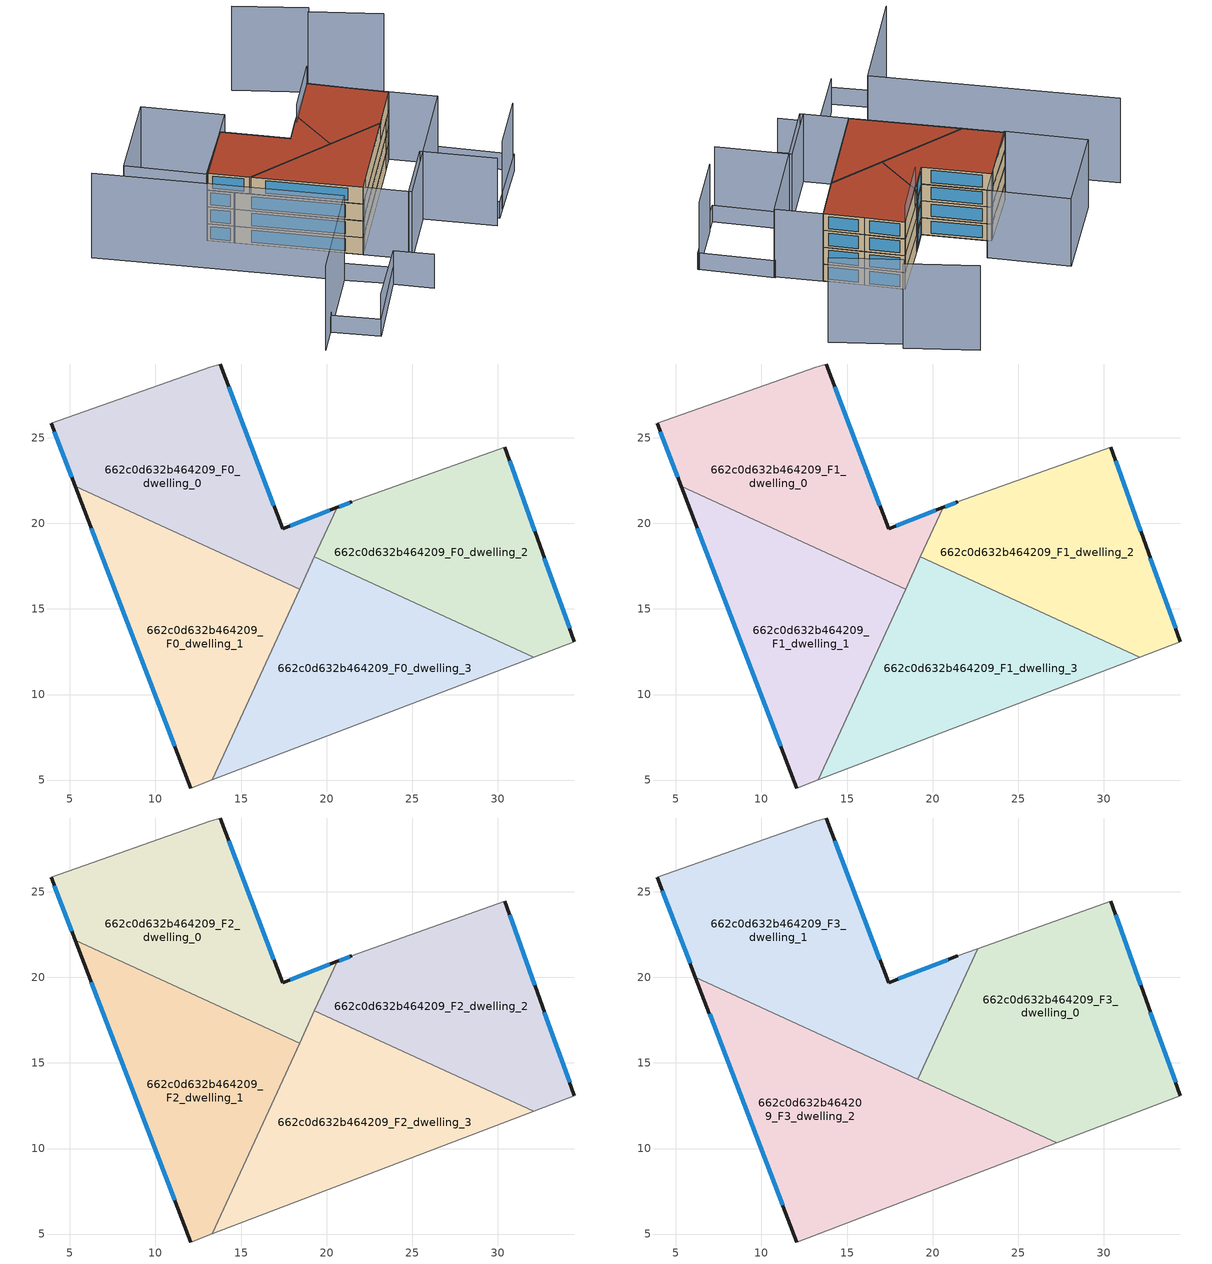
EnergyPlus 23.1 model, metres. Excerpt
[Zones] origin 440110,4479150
662c0d632b464209_F0_dwelling_0
 floor ground (EU_floor_Construction): 18.43,16.16 20.62,20.93 17.43,19.69 13.79,29.31 13.17,29.12 3.9,25.86 5.32,22.17 z0
 wall outside (EU_wall_Construction): 13.79,29.31 17.43,19.69 20.62,20.93 / 5.32,22.17 3.9,25.86 z0:3
 wall adiabatic (EU_wall_Construction): 3.9,25.86 13.17,29.12 13.79,29.31 z0:3
 wall to 662c0d632b464209_F0_dwelling_1 (EU_wall_Construction): 18.43,16.16 5.32,22.17 z0:3
 wall to 662c0d632b464209_F0_dwelling_2 (EU_wall_Construction): 20.62,20.93 19.29,18.04 z0:3
 wall to 662c0d632b464209_F0_dwelling_3 (EU_wall_Construction): 19.29,18.04 18.43,16.16 z0:3
 window (EU_Window_Construction): 14.3,27.98 16.92,21.03 / 17.87,19.86 20.17,20.76 / 5.12,22.68 4.1,25.35 z0.42:2.58
662c0d632b464209_F0_dwelling_1
 floor ground (EU_floor_Construction): 13.31,5.01 18.43,16.16 5.32,22.17 12.08,4.54 z0
 wall outside (EU_wall_Construction): 12.08,4.54 5.32,22.17 z0:3
 wall adiabatic (EU_wall_Construction): 13.31,5.01 12.08,4.54 z0:3
 wall to 662c0d632b464209_F0_dwelling_3 (EU_wall_Construction): 18.43,16.16 13.31,5.01 z0:3
 window (EU_Window_Construction): 11.14,6.99 6.25,19.72 z0.42:2.58
662c0d632b464209_F0_dwelling_2
 floor ground (EU_floor_Construction): 34.48,13.07 32.45,18.75 30.42,24.44 21.47,21.26 20.62,20.93 19.29,18.04 32.09,12.17 z0
 wall outside (EU_wall_Construction): 20.62,20.93 21.47,21.26 / 30.42,24.44 32.45,18.75 34.48,13.07 z0:3
 wall adiabatic (EU_wall_Construction): 21.47,21.26 30.42,24.44 / 34.48,13.07 32.09,12.17 z0:3
 wall to 662c0d632b464209_F0_dwelling_3 (EU_wall_Construction): 32.09,12.16 19.29,18.04 z0:3
 window (EU_Window_Construction): 20.73,20.97 21.35,21.21 / 30.7,23.65 32.16,19.54 / 32.73,17.96 34.19,13.86 z0.42:2.58
662c0d632b464209_F0_dwelling_3
 floor ground (EU_floor_Construction): 32.09,12.17 19.29,18.04 13.31,5.01 z0
 wall adiabatic (EU_wall_Construction): 32.09,12.17 13.31,5.01 z0:3
662c0d632b464209_F1_dwelling_0
 floor to 662c0d632b464209_F0_dwelling_0 (EU_floor_Construction): 18.43,16.16 20.62,20.93 17.43,19.69 13.79,29.31 13.17,29.12 3.9,25.86 5.32,22.17 z3
 wall outside (EU_wall_Construction): 13.79,29.31 17.43,19.69 20.62,20.93 / 5.32,22.17 3.9,25.86 z3:6
 wall adiabatic (EU_wall_Construction): 3.9,25.86 13.17,29.12 13.79,29.31 z3:6
 wall to 662c0d632b464209_F1_dwelling_1 (EU_wall_Construction): 18.43,16.16 5.32,22.17 z3:6
 wall to 662c0d632b464209_F1_dwelling_2 (EU_wall_Construction): 20.62,20.93 19.29,18.04 z3:6
 wall to 662c0d632b464209_F1_dwelling_3 (EU_wall_Construction): 19.29,18.04 18.43,16.16 z3:6
 window (EU_Window_Construction): 14.3,27.98 16.92,21.03 / 17.87,19.86 20.17,20.76 / 5.12,22.68 4.1,25.35 z3.42:5.58
662c0d632b464209_F1_dwelling_1
 floor to 662c0d632b464209_F0_dwelling_1 (EU_floor_Construction): 13.31,5.01 18.43,16.16 5.32,22.17 12.07,4.54 z3
 wall outside (EU_wall_Construction): 12.08,4.54 5.32,22.17 z3:6
 wall adiabatic (EU_wall_Construction): 13.31,5.01 12.08,4.54 z3:6
 wall to 662c0d632b464209_F1_dwelling_3 (EU_wall_Construction): 18.43,16.16 13.31,5.01 z3:6
 window (EU_Window_Construction): 11.14,6.99 6.25,19.72 z3.42:5.58
662c0d632b464209_F1_dwelling_2
 floor to 662c0d632b464209_F0_dwelling_2 (EU_floor_Construction): 34.48,13.07 32.44,18.75 30.42,24.44 21.47,21.26 20.62,20.93 19.29,18.04 32.09,12.17 z3
 wall outside (EU_wall_Construction): 20.62,20.93 21.47,21.26 / 30.42,24.44 32.45,18.75 34.48,13.07 z3:6
 wall adiabatic (EU_wall_Construction): 21.47,21.26 30.42,24.44 / 34.48,13.07 32.09,12.17 z3:6
 wall to 662c0d632b464209_F1_dwelling_3 (EU_wall_Construction): 32.09,12.16 19.29,18.04 z3:6
 window (EU_Window_Construction): 20.73,20.97 21.35,21.21 / 30.7,23.65 32.16,19.54 / 32.73,17.96 34.19,13.86 z3.42:5.58
662c0d632b464209_F1_dwelling_3
 floor to 662c0d632b464209_F0_dwelling_3 (EU_floor_Construction): 32.09,12.17 19.29,18.04 13.31,5.01 z3
 wall adiabatic (EU_wall_Construction): 32.09,12.17 13.31,5.01 z3:6
662c0d632b464209_F2_dwelling_0
 floor to 662c0d632b464209_F1_dwelling_0 (EU_floor_Construction): 18.43,16.16 20.62,20.93 17.43,19.69 13.79,29.31 13.17,29.12 3.9,25.86 5.32,22.17 z6
 wall outside (EU_wall_Construction): 13.79,29.31 17.43,19.69 20.62,20.93 / 5.32,22.17 3.9,25.86 z6:9
 wall adiabatic (EU_wall_Construction): 3.9,25.86 13.17,29.12 13.79,29.31 z6:9
 wall to 662c0d632b464209_F2_dwelling_1 (EU_wall_Construction): 18.43,16.16 5.32,22.17 z6:9
 wall to 662c0d632b464209_F2_dwelling_2 (EU_wall_Construction): 20.62,20.93 19.29,18.04 z6:9
 wall to 662c0d632b464209_F2_dwelling_3 (EU_wall_Construction): 19.29,18.04 18.43,16.16 z6:9
 window (EU_Window_Construction): 14.3,27.98 16.92,21.03 / 17.87,19.86 20.17,20.76 / 5.12,22.68 4.1,25.35 z6.42:8.58
662c0d632b464209_F2_dwelling_1
 floor to 662c0d632b464209_F1_dwelling_1 (EU_floor_Construction): 13.31,5.01 18.43,16.16 5.32,22.17 12.07,4.54 z6
 wall outside (EU_wall_Construction): 12.08,4.54 5.32,22.17 z6:9
 wall adiabatic (EU_wall_Construction): 13.31,5.01 12.08,4.54 z6:9
 wall to 662c0d632b464209_F2_dwelling_3 (EU_wall_Construction): 18.43,16.16 13.31,5.01 z6:9
 window (EU_Window_Construction): 11.14,6.99 6.25,19.72 z6.42:8.58
662c0d632b464209_F2_dwelling_2
 floor to 662c0d632b464209_F1_dwelling_2 (EU_floor_Construction): 34.48,13.07 32.44,18.75 30.42,24.44 21.47,21.26 20.62,20.93 19.29,18.04 32.09,12.17 z6
 wall outside (EU_wall_Construction): 20.62,20.93 21.47,21.26 / 30.42,24.44 32.45,18.75 34.48,13.07 z6:9
 wall adiabatic (EU_wall_Construction): 21.47,21.26 30.42,24.44 / 34.48,13.07 32.09,12.17 z6:9
 wall to 662c0d632b464209_F2_dwelling_3 (EU_wall_Construction): 32.09,12.16 19.29,18.04 z6:9
 window (EU_Window_Construction): 20.73,20.97 21.35,21.21 / 30.7,23.65 32.16,19.54 / 32.73,17.96 34.19,13.86 z6.42:8.58
662c0d632b464209_F2_dwelling_3
 floor to 662c0d632b464209_F1_dwelling_3 (EU_floor_Construction): 32.09,12.17 19.29,18.04 13.31,5.01 z6
 wall adiabatic (EU_wall_Construction): 32.09,12.17 13.31,5.01 z6:9
662c0d632b464209_F3_dwelling_0
 floor to 662c0d632b464209_F2_dwelling_2 (EU_floor_Construction): 34.48,13.07 32.44,18.75 30.42,24.44 22.63,21.67 20.68,17.4 32.09,12.17 z9
 floor to 662c0d632b464209_F2_dwelling_3 (EU_floor_Construction): 32.09,12.17 20.68,17.4 19.14,14.05 27.26,10.32 z9
 wall outside (EU_wall_Construction): 30.42,24.44 32.45,18.75 34.48,13.07 z9:12
 wall adiabatic (EU_wall_Construction): 34.48,13.07 27.26,10.32 / 22.63,21.67 30.42,24.44 z9:12
 wall to 662c0d632b464209_F3_dwelling_2 (EU_wall_Construction): 27.26,10.32 19.14,14.05 z9:12
 wall to 662c0d632b464209_F3_dwelling_1 (EU_wall_Construction): 19.14,14.05 22.63,21.67 z9:12
 window (EU_Window_Construction): 32.73,17.96 34.19,13.86 / 30.7,23.65 32.16,19.54 z9.42:11.58
 roof outside (EU_roof_Construction): 30.42,24.44 32.45,18.75 34.48,13.07 27.26,10.32 19.14,14.05 22.63,21.67 z12
662c0d632b464209_F3_dwelling_1
 floor to 662c0d632b464209_F2_dwelling_0 (EU_floor_Construction): 18.43,16.16 19.55,18.6 17.43,19.69 13.79,29.31 13.17,29.12 3.9,25.86 5.32,22.17 z9; 19.55,18.6 20.62,20.93 17.43,19.69 z9
 floor to 662c0d632b464209_F2_dwelling_1 (EU_floor_Construction): 17.75,14.69 18.43,16.16 5.32,22.17 6.15,20.01 z9
 floor to 662c0d632b464209_F2_dwelling_2 (EU_floor_Construction): 19.64,18.56 21.47,21.26 20.62,20.93 19.55,18.6 z9; 20.68,17.4 20.91,17.91 19.64,18.56 19.29,18.04 z9; 20.91,17.91 22.63,21.67 21.47,21.26 19.64,18.56 z9; 19.29,18.04 19.64,18.56 19.55,18.6 z9
 floor to 662c0d632b464209_F2_dwelling_3 (EU_floor_Construction): 19.14,14.05 18.43,16.16 17.75,14.69 z9; 19.14,14.05 20.68,17.4 19.29,18.04 18.43,16.16 z9
 wall outside (EU_wall_Construction): 6.15,20.01 3.9,25.86 / 13.79,29.31 17.43,19.69 21.47,21.26 z9:12
 wall adiabatic (EU_wall_Construction): 21.47,21.26 22.63,21.67 / 3.9,25.86 13.17,29.12 13.79,29.31 z9:12
 wall to 662c0d632b464209_F3_dwelling_2 (EU_wall_Construction): 19.14,14.05 6.15,20.01 z9:12
 window (EU_Window_Construction): 5.83,20.82 4.21,25.05 / 14.3,27.98 16.92,21.03 / 17.99,19.91 20.91,21.04 z9.42:11.58
 roof outside (EU_roof_Construction): 22.63,21.67 19.14,14.05 6.15,20.01 3.9,25.86 13.17,29.12 13.79,29.31 17.43,19.69 21.47,21.26 z12
662c0d632b464209_F3_dwelling_2
 floor to 662c0d632b464209_F2_dwelling_3 (EU_floor_Construction): 27.26,10.32 17.75,14.68 13.31,5.01 z9
 floor to 662c0d632b464209_F2_dwelling_1 (EU_floor_Construction): 13.31,5.01 17.75,14.69 6.15,20.01 12.07,4.54 z9
 wall outside (EU_wall_Construction): 12.08,4.54 6.15,20.01 z9:12
 wall adiabatic (EU_wall_Construction): 27.26,10.32 12.08,4.54 z9:12
 window (EU_Window_Construction): 11.25,6.69 6.97,17.86 z9.42:11.58
 roof outside (EU_roof_Construction): 27.26,10.32 12.08,4.54 6.15,20.01 z12
shading: 32.02,-7.22 40.88,-3.87 / 14.51,-1.64 23.95,1.89 / 23.95,1.89 27.91,-8.7 / 12.08,4.54 34.48,13.07 / 34.48,13.07 37.02,6.4 / 37.02,6.4 14.62,-2.13 / 14.62,-2.13 12.08,4.54 / -0.48,37.23 13.5,42.35 / 13.5,42.35 17.73,30.79 / 17.73,30.79 3.75,25.67 / 3.75,25.67 -0.48,37.23 z0:12; -2.44,-6.67 7.88,-2.82 / 7.88,-2.82 9.99,-8.48 z0:6; 7.95,-2.79 -4.13,-7.68 / -4.13,-7.68 -6.88,-0.89 / -6.88,-0.89 5.19,4 / 5.19,4 7.95,-2.79 / 29.67,-8.07 25.85,2.61 / 25.85,2.61 37.13,6.63 / 37.13,6.63 40.94,-4.04 / 40.94,-4.04 29.67,-8.07 z0:3; -7.97,38.21 5.27,3.81 / 5.27,3.81 -11.08,-2.49 / 47.29,21.25 42.24,30.94 / 30.42,24.44 21.56,21.02 / 43.18,31.4 38.05,41.23 z0:15
[Building]
EU S2 Campaign: North Axis=0; Terrain=City; Solar Distribution=FullExterior
[Site:Location]
Madrid: Latitude=40.5; Longitude=-3.5; Time Zone=1; Elevation=609
[SizingPeriod:WeatherFileDays]
AnnualSizingPeriod: Begin Month=1; Begin Day of Month=1; End Month=12; End Day of Month=31; Day of Week for Start Day=Monday; Use Weather File Daylight Saving Period=No; Use Weather File Rain and Snow Indicators=No
[MATERIAL]
EU_InternalMass_Material: Roughness=MediumRough; Thickness=0.1; Conductivity=1; Density=1800; Specific Heat=900; Thermal Absorptance=0.9; Solar Absorptance=0.7; Visible Absorptance=0.7
[MATERIAL:NOMASS] Roughness=MediumRough; Thermal Absorptance=0.9; Solar Absorptance=0.7; Visible Absorptance=0.7
Name | Thermal Resistance
EU_wall_NoMass | 1.60022
EU_roof_NoMass | 1.57597
EU_floor_NoMass | 0.470652
[WINDOWMATERIAL:SIMPLEGLAZINGSYSTEM]
EU_Window_SimpleGlazing: UFactor=3.28802; Solar Heat Gain Coefficient=0.85; Visible Transmittance=0.85
[CONSTRUCTION]
EU_wall_Construction: EU_wall_NoMass
EU_roof_Construction: EU_roof_NoMass
EU_floor_Construction: EU_floor_NoMass
EU_InternalMass_Construction: EU_InternalMass_Material
EU_Window_Construction: EU_Window_SimpleGlazing
[ZONE] Type=1; Multiplier=1; Ceiling Height=autocalculate; Floor Area=autocalculate; Part of Total Floor Area=Yes
Name | Volume
662c0d632b464209_F0_dwelling_0; 662c0d632b464209_F1_dwelling_0; 662c0d632b464209_F2_dwelling_0 | 302.9
662c0d632b464209_F3_dwelling_0 | 403.873
662c0d632b464209_F0_dwelling_1; 662c0d632b464209_F1_dwelling_1; 662c0d632b464209_F2_dwelling_1 | 302.913
662c0d632b464209_F3_dwelling_1 | 403.846
662c0d632b464209_F0_dwelling_2; 662c0d632b464209_F1_dwelling_2; 662c0d632b464209_F2_dwelling_2 | 302.911
662c0d632b464209_F3_dwelling_2 | 403.856
662c0d632b464209_F0_dwelling_3; 662c0d632b464209_F1_dwelling_3; 662c0d632b464209_F2_dwelling_3 | 302.879
[INTERNALMASS] Construction=EU_InternalMass_Construction
Name | Zone or ZoneList | Surface Area
662c0d632b464209_F0_dwelling_0_EU_InternalMass | 662c0d632b464209_F0_dwelling_0 | 100.967
662c0d632b464209_F0_dwelling_1_EU_InternalMass | 662c0d632b464209_F0_dwelling_1 | 100.971
662c0d632b464209_F0_dwelling_2_EU_InternalMass | 662c0d632b464209_F0_dwelling_2 | 100.97
662c0d632b464209_F0_dwelling_3_EU_InternalMass | 662c0d632b464209_F0_dwelling_3 | 100.96
662c0d632b464209_F1_dwelling_0_EU_InternalMass | 662c0d632b464209_F1_dwelling_0 | 100.967
662c0d632b464209_F1_dwelling_1_EU_InternalMass | 662c0d632b464209_F1_dwelling_1 | 100.971
662c0d632b464209_F1_dwelling_2_EU_InternalMass | 662c0d632b464209_F1_dwelling_2 | 100.97
662c0d632b464209_F1_dwelling_3_EU_InternalMass | 662c0d632b464209_F1_dwelling_3 | 100.96
662c0d632b464209_F2_dwelling_0_EU_InternalMass | 662c0d632b464209_F2_dwelling_0 | 100.967
662c0d632b464209_F2_dwelling_1_EU_InternalMass | 662c0d632b464209_F2_dwelling_1 | 100.971
662c0d632b464209_F2_dwelling_2_EU_InternalMass | 662c0d632b464209_F2_dwelling_2 | 100.97
662c0d632b464209_F2_dwelling_3_EU_InternalMass | 662c0d632b464209_F2_dwelling_3 | 100.96
662c0d632b464209_F3_dwelling_0_EU_InternalMass | 662c0d632b464209_F3_dwelling_0 | 134.625
662c0d632b464209_F3_dwelling_1_EU_InternalMass | 662c0d632b464209_F3_dwelling_1 | 134.619
662c0d632b464209_F3_dwelling_2_EU_InternalMass | 662c0d632b464209_F3_dwelling_2 | 134.624
[OTHEREQUIPMENT] Fuel Type=Electricity; Design Level Calculation Method=Watts/Area; Power per Zone Floor Area=1; Fraction Latent=0; Fraction Radiant=0; Fraction Lost=0; Carbon Dioxide Generation Rate=0; EndUse Subcategory=EU_Step8_InternalGains
Name | Zone or ZoneList or Space or SpaceList | Schedule
EU_Step8_InternalGain_662c0d632b464209_F0_dwelling_0_f000 | 662c0d632b464209_F0_dwelling_0 | EU_Step8_GainSchedule_662c0d632b464209_F0_dwelling_0_f000
EU_Step8_InternalGain_662c0d632b464209_F0_dwelling_1_f000 | 662c0d632b464209_F0_dwelling_1 | EU_Step8_GainSchedule_662c0d632b464209_F0_dwelling_1_f000
EU_Step8_InternalGain_662c0d632b464209_F0_dwelling_2_f000 | 662c0d632b464209_F0_dwelling_2 | EU_Step8_GainSchedule_662c0d632b464209_F0_dwelling_2_f000
EU_Step8_InternalGain_662c0d632b464209_F0_dwelling_3_f000 | 662c0d632b464209_F0_dwelling_3 | EU_Step8_GainSchedule_662c0d632b464209_F0_dwelling_3_f000
EU_Step8_InternalGain_662c0d632b464209_F1_dwelling_0_f000 | 662c0d632b464209_F1_dwelling_0 | EU_Step8_GainSchedule_662c0d632b464209_F1_dwelling_0_f000
EU_Step8_InternalGain_662c0d632b464209_F1_dwelling_1_f000 | 662c0d632b464209_F1_dwelling_1 | EU_Step8_GainSchedule_662c0d632b464209_F1_dwelling_1_f000
EU_Step8_InternalGain_662c0d632b464209_F1_dwelling_2_f000 | 662c0d632b464209_F1_dwelling_2 | EU_Step8_GainSchedule_662c0d632b464209_F1_dwelling_2_f000
EU_Step8_InternalGain_662c0d632b464209_F1_dwelling_3_f000 | 662c0d632b464209_F1_dwelling_3 | EU_Step8_GainSchedule_662c0d632b464209_F1_dwelling_3_f000
EU_Step8_InternalGain_662c0d632b464209_F2_dwelling_0_f000 | 662c0d632b464209_F2_dwelling_0 | EU_Step8_GainSchedule_662c0d632b464209_F2_dwelling_0_f000
EU_Step8_InternalGain_662c0d632b464209_F2_dwelling_1_f000 | 662c0d632b464209_F2_dwelling_1 | EU_Step8_GainSchedule_662c0d632b464209_F2_dwelling_1_f000
EU_Step8_InternalGain_662c0d632b464209_F2_dwelling_2_f000 | 662c0d632b464209_F2_dwelling_2 | EU_Step8_GainSchedule_662c0d632b464209_F2_dwelling_2_f000
EU_Step8_InternalGain_662c0d632b464209_F2_dwelling_3_f000 | 662c0d632b464209_F2_dwelling_3 | EU_Step8_GainSchedule_662c0d632b464209_F2_dwelling_3_f000
EU_Step8_InternalGain_662c0d632b464209_F3_dwelling_0_f000 | 662c0d632b464209_F3_dwelling_0 | EU_Step8_GainSchedule_662c0d632b464209_F3_dwelling_0_f000
EU_Step8_InternalGain_662c0d632b464209_F3_dwelling_1_f000 | 662c0d632b464209_F3_dwelling_1 | EU_Step8_GainSchedule_662c0d632b464209_F3_dwelling_1_f000
EU_Step8_InternalGain_662c0d632b464209_F3_dwelling_2_f000 | 662c0d632b464209_F3_dwelling_2 | EU_Step8_GainSchedule_662c0d632b464209_F3_dwelling_2_f000
[ZONEVENTILATION:DESIGNFLOWRATE] Schedule=EU_AlwaysOn; Design Flow Rate Calculation Method=AirChanges/Hour; Air Changes per Hour=0.480704; Ventilation Type=Natural; Fan Pressure Rise=0; Fan Total Efficiency=1; Constant Term Coefficient=1; Temperature Term Coefficient=0; Velocity Term Coefficient=0; Velocity Squared Term Coefficient=0; Minimum Indoor Temperature=-100; Maximum Indoor Temperature=100; Delta Temperature=-100; Minimum Outdoor Temperature=-100; Maximum Outdoor Temperature=100; Maximum Wind Speed=40
Name | Zone or ZoneList or Space or SpaceList
EU_ConstantAir_662c0d632b464209_F0_dwelling_0 | 662c0d632b464209_F0_dwelling_0
EU_ConstantAir_662c0d632b464209_F0_dwelling_1 | 662c0d632b464209_F0_dwelling_1
EU_ConstantAir_662c0d632b464209_F0_dwelling_2 | 662c0d632b464209_F0_dwelling_2
EU_ConstantAir_662c0d632b464209_F0_dwelling_3 | 662c0d632b464209_F0_dwelling_3
EU_ConstantAir_662c0d632b464209_F1_dwelling_0 | 662c0d632b464209_F1_dwelling_0
EU_ConstantAir_662c0d632b464209_F1_dwelling_1 | 662c0d632b464209_F1_dwelling_1
EU_ConstantAir_662c0d632b464209_F1_dwelling_2 | 662c0d632b464209_F1_dwelling_2
EU_ConstantAir_662c0d632b464209_F1_dwelling_3 | 662c0d632b464209_F1_dwelling_3
EU_ConstantAir_662c0d632b464209_F2_dwelling_0 | 662c0d632b464209_F2_dwelling_0
EU_ConstantAir_662c0d632b464209_F2_dwelling_1 | 662c0d632b464209_F2_dwelling_1
EU_ConstantAir_662c0d632b464209_F2_dwelling_2 | 662c0d632b464209_F2_dwelling_2
EU_ConstantAir_662c0d632b464209_F2_dwelling_3 | 662c0d632b464209_F2_dwelling_3
EU_ConstantAir_662c0d632b464209_F3_dwelling_0 | 662c0d632b464209_F3_dwelling_0
EU_ConstantAir_662c0d632b464209_F3_dwelling_1 | 662c0d632b464209_F3_dwelling_1
EU_ConstantAir_662c0d632b464209_F3_dwelling_2 | 662c0d632b464209_F3_dwelling_2
[HVACTEMPLATE:THERMOSTAT] Constant Heating Setpoint=20; Constant Cooling Setpoint=50
EU_HeatOnly_662c0d632b464209_F0_dwelling_0; EU_HeatOnly_662c0d632b464209_F0_dwelling_1; EU_HeatOnly_662c0d632b464209_F0_dwelling_2; EU_HeatOnly_662c0d632b464209_F0_dwelling_3; EU_HeatOnly_662c0d632b464209_F1_dwelling_0; EU_HeatOnly_662c0d632b464209_F1_dwelling_1; EU_HeatOnly_662c0d632b464209_F1_dwelling_2; EU_HeatOnly_662c0d632b464209_F1_dwelling_3; EU_HeatOnly_662c0d632b464209_F2_dwelling_0; EU_HeatOnly_662c0d632b464209_F2_dwelling_1; EU_HeatOnly_662c0d632b464209_F2_dwelling_2; EU_HeatOnly_662c0d632b464209_F2_dwelling_3; EU_HeatOnly_662c0d632b464209_F3_dwelling_0; EU_HeatOnly_662c0d632b464209_F3_dwelling_1; EU_HeatOnly_662c0d632b464209_F3_dwelling_2
[HVACTEMPLATE:ZONE:IDEALLOADSAIRSYSTEM] System Availability Schedule=EU_AlwaysOn; Maximum Heating Supply Air Temperature=50; Minimum Cooling Supply Air Temperature=13; Maximum Heating Supply Air Humidity Ratio=0.0156; Minimum Cooling Supply Air Humidity Ratio=0.0077; Heating Limit=NoLimit; Cooling Limit=NoLimit; Heating Availability Schedule=EU_AlwaysOn; Cooling Availability Schedule=EU_CoolingOff; Dehumidification Control Type=ConstantSensibleHeatRatio; Cooling Sensible Heat Ratio=0.7; Dehumidification Setpoint=60; Humidification Control Type=None; Humidification Setpoint=30; Outdoor Air Method=None; Outdoor Air Flow Rate per Person=0.00944; Outdoor Air Flow Rate per Zone Floor Area=0; Outdoor Air Flow Rate per Zone=0; Demand Controlled Ventilation Type=None; Outdoor Air Economizer Type=NoEconomizer; Heat Recovery Type=None; Sensible Heat Recovery Effectiveness=0.7; Latent Heat Recovery Effectiveness=0.65
Name | Template Thermostat
662c0d632b464209_F0_dwelling_0 | EU_HeatOnly_662c0d632b464209_F0_dwelling_0
662c0d632b464209_F0_dwelling_1 | EU_HeatOnly_662c0d632b464209_F0_dwelling_1
662c0d632b464209_F0_dwelling_2 | EU_HeatOnly_662c0d632b464209_F0_dwelling_2
662c0d632b464209_F0_dwelling_3 | EU_HeatOnly_662c0d632b464209_F0_dwelling_3
662c0d632b464209_F1_dwelling_0 | EU_HeatOnly_662c0d632b464209_F1_dwelling_0
662c0d632b464209_F1_dwelling_1 | EU_HeatOnly_662c0d632b464209_F1_dwelling_1
662c0d632b464209_F1_dwelling_2 | EU_HeatOnly_662c0d632b464209_F1_dwelling_2
662c0d632b464209_F1_dwelling_3 | EU_HeatOnly_662c0d632b464209_F1_dwelling_3
662c0d632b464209_F2_dwelling_0 | EU_HeatOnly_662c0d632b464209_F2_dwelling_0
662c0d632b464209_F2_dwelling_1 | EU_HeatOnly_662c0d632b464209_F2_dwelling_1
662c0d632b464209_F2_dwelling_2 | EU_HeatOnly_662c0d632b464209_F2_dwelling_2
662c0d632b464209_F2_dwelling_3 | EU_HeatOnly_662c0d632b464209_F2_dwelling_3
662c0d632b464209_F3_dwelling_0 | EU_HeatOnly_662c0d632b464209_F3_dwelling_0
662c0d632b464209_F3_dwelling_1 | EU_HeatOnly_662c0d632b464209_F3_dwelling_1
662c0d632b464209_F3_dwelling_2 | EU_HeatOnly_662c0d632b464209_F3_dwelling_2
[SIZING:ZONE] Zone Cooling Design Supply Air Temperature Input Method=SupplyAirTemperature; Zone Cooling Design Supply Air Temperature=13; Zone Heating Design Supply Air Temperature Input Method=SupplyAirTemperature; Zone Heating Design Supply Air Temperature=50; Zone Cooling Design Supply Air Humidity Ratio=0.008; Zone Heating Design Supply Air Humidity Ratio=0.008; Cooling Design Air Flow Method=DesignDay; Cooling Design Air Flow Rate=0; Cooling Minimum Air Flow per Zone Floor Area=0.000762; Cooling Minimum Air Flow=0; Cooling Minimum Air Flow Fraction=0.2; Heating Design Air Flow Method=DesignDay; Heating Design Air Flow Rate=0; Heating Maximum Air Flow per Zone Floor Area=0.002032; Heating Maximum Air Flow=0.141576; Heating Maximum Air Flow Fraction=0.3; Account for Dedicated Outdoor Air System=No; Dedicated Outdoor Air System Control Strategy=NeutralSupplyAir; Dedicated Outdoor Air Low Setpoint Temperature for Design=autosize; Dedicated Outdoor Air High Setpoint Temperature for Design=autosize; Zone Load Sizing Method=Sensible Load Only No Latent Load; Zone Latent Cooling Design Supply Air Humidity Ratio Input Method=HumidityRatioDifference; Zone Cooling Design Supply Air Humidity Ratio Difference=0.005; Zone Latent Heating Design Supply Air Humidity Ratio Input Method=HumidityRatioDifference; Zone Humidification Design Supply Air Humidity Ratio Difference=0.005
662c0d632b464209_F0_dwelling_0; 662c0d632b464209_F0_dwelling_1; 662c0d632b464209_F0_dwelling_2; 662c0d632b464209_F0_dwelling_3; 662c0d632b464209_F1_dwelling_0; 662c0d632b464209_F1_dwelling_1; 662c0d632b464209_F1_dwelling_2; 662c0d632b464209_F1_dwelling_3; 662c0d632b464209_F2_dwelling_0; 662c0d632b464209_F2_dwelling_1; 662c0d632b464209_F2_dwelling_2; 662c0d632b464209_F2_dwelling_3; 662c0d632b464209_F3_dwelling_0; 662c0d632b464209_F3_dwelling_1; 662c0d632b464209_F3_dwelling_2
[SCHEDULE:CONSTANT]
Name | Hourly Value
EU_AlwaysOn | 1
EU_CoolingOff | 0
[SCHEDULE:FILE] Column Number=1; Rows to Skip at Top=0; Number of Hours of Data=8760; Column Separator=Comma; Interpolate to Timestep=No; Minutes per Item=60; Adjust Schedule for Daylight Savings=Yes
Name | File
EU_Step8_GainSchedule_662c0d632b464209_F0_dwelling_0_f000 | ../../schedules/662c0d632b464209/662c0d632b464209_F0_dwelling_0_f000_gain.csv
EU_Step8_GainSchedule_662c0d632b464209_F0_dwelling_1_f000 | ../../schedules/662c0d632b464209/662c0d632b464209_F0_dwelling_1_f000_gain.csv
EU_Step8_GainSchedule_662c0d632b464209_F0_dwelling_2_f000 | ../../schedules/662c0d632b464209/662c0d632b464209_F0_dwelling_2_f000_gain.csv
EU_Step8_GainSchedule_662c0d632b464209_F0_dwelling_3_f000 | ../../schedules/662c0d632b464209/662c0d632b464209_F0_dwelling_3_f000_gain.csv
EU_Step8_GainSchedule_662c0d632b464209_F1_dwelling_0_f000 | ../../schedules/662c0d632b464209/662c0d632b464209_F1_dwelling_0_f000_gain.csv
EU_Step8_GainSchedule_662c0d632b464209_F1_dwelling_1_f000 | ../../schedules/662c0d632b464209/662c0d632b464209_F1_dwelling_1_f000_gain.csv
EU_Step8_GainSchedule_662c0d632b464209_F1_dwelling_2_f000 | ../../schedules/662c0d632b464209/662c0d632b464209_F1_dwelling_2_f000_gain.csv
EU_Step8_GainSchedule_662c0d632b464209_F1_dwelling_3_f000 | ../../schedules/662c0d632b464209/662c0d632b464209_F1_dwelling_3_f000_gain.csv
EU_Step8_GainSchedule_662c0d632b464209_F2_dwelling_0_f000 | ../../schedules/662c0d632b464209/662c0d632b464209_F2_dwelling_0_f000_gain.csv
EU_Step8_GainSchedule_662c0d632b464209_F2_dwelling_1_f000 | ../../schedules/662c0d632b464209/662c0d632b464209_F2_dwelling_1_f000_gain.csv
EU_Step8_GainSchedule_662c0d632b464209_F2_dwelling_2_f000 | ../../schedules/662c0d632b464209/662c0d632b464209_F2_dwelling_2_f000_gain.csv
EU_Step8_GainSchedule_662c0d632b464209_F2_dwelling_3_f000 | ../../schedules/662c0d632b464209/662c0d632b464209_F2_dwelling_3_f000_gain.csv
EU_Step8_GainSchedule_662c0d632b464209_F3_dwelling_0_f000 | ../../schedules/662c0d632b464209/662c0d632b464209_F3_dwelling_0_f000_gain.csv
EU_Step8_GainSchedule_662c0d632b464209_F3_dwelling_1_f000 | ../../schedules/662c0d632b464209/662c0d632b464209_F3_dwelling_1_f000_gain.csv
EU_Step8_GainSchedule_662c0d632b464209_F3_dwelling_2_f000 | ../../schedules/662c0d632b464209/662c0d632b464209_F3_dwelling_2_f000_gain.csv
